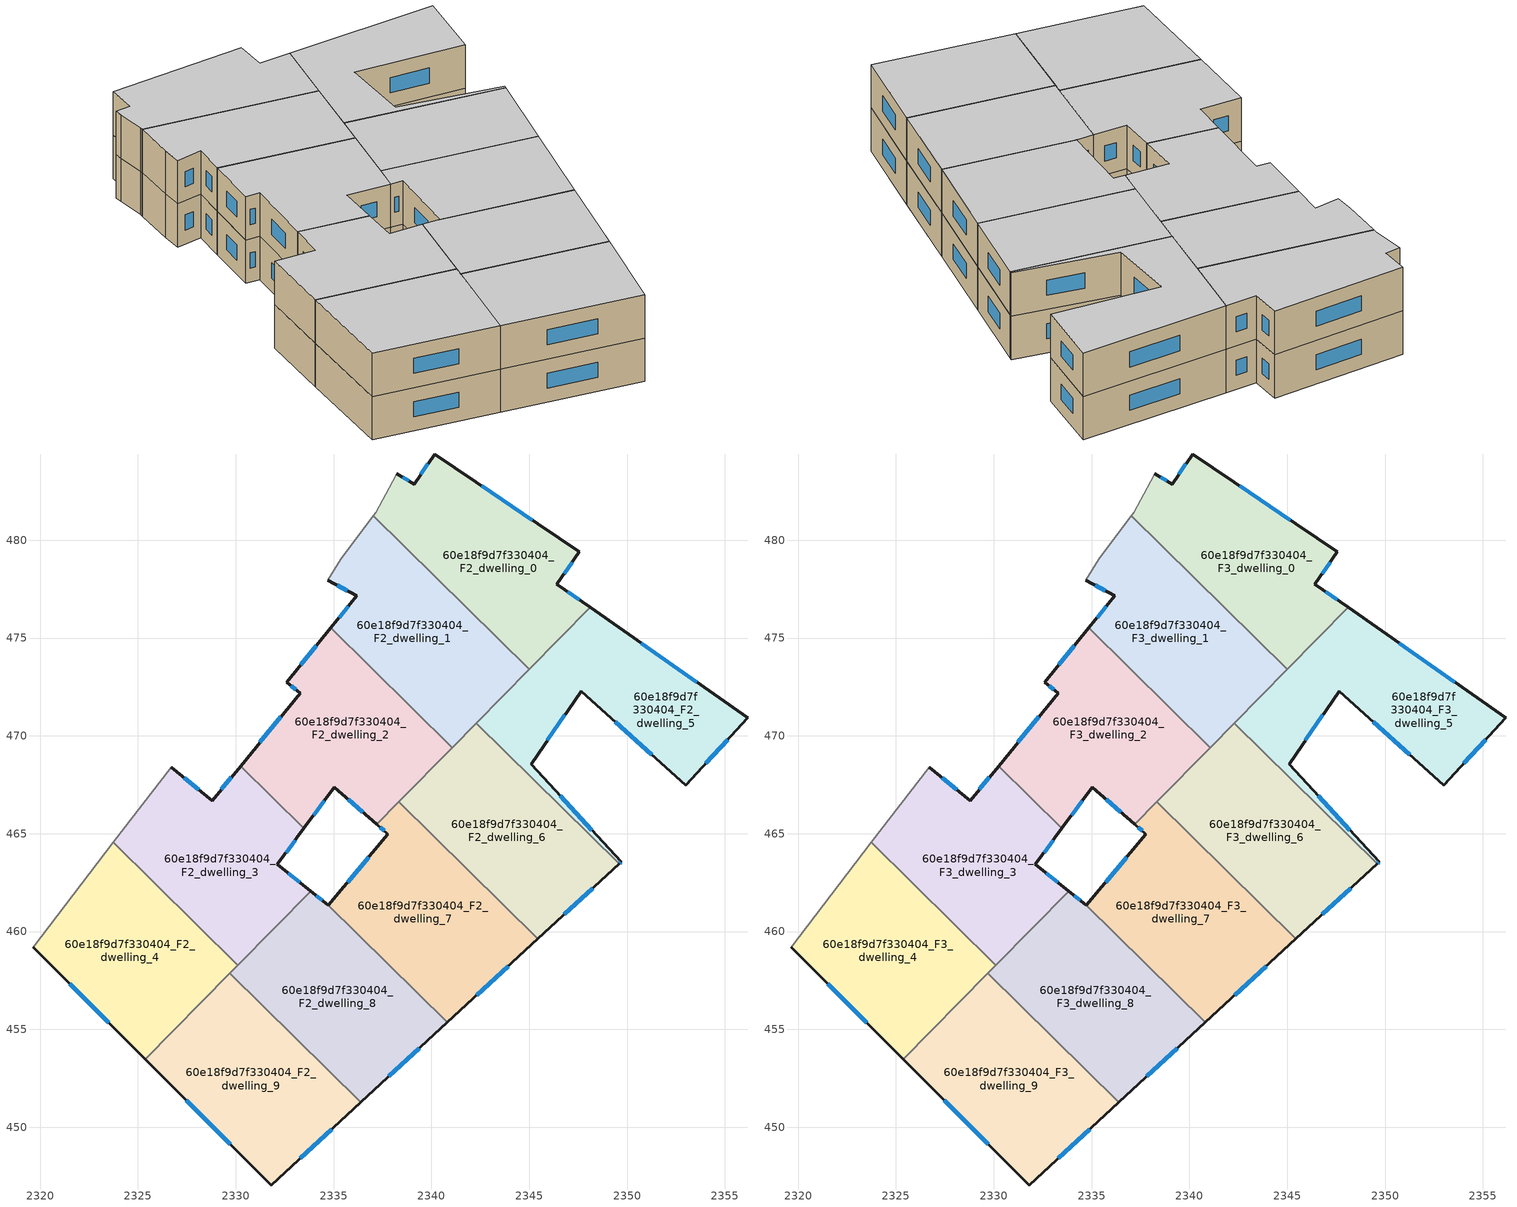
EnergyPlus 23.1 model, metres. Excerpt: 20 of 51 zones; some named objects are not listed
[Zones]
60e18f9d7f330404_F2_dwelling_0
 floor to 60e18f9d7f330404_F1_dwelling_0 (EU_floor_Construction): 2347.56,479.41 2346.41,477.75 2348.11,476.56 2344.99,473.39 2337.03,481.24 2337.16,481.42 2338.03,483.01 2338.24,483.41 2339.12,482.87 2340.16,484.41 z6
 wall outside (EU_wall_Construction): 2348.11,476.56 2346.41,477.75 2347.56,479.41 2340.16,484.41 2339.12,482.87 2338.24,483.41 z6:9
 wall to 60e18f9d7f330404_F2_dwelling_1 (EU_wall_Construction): 2337.03,481.24 2344.99,473.39 z6:9
 wall adiabatic (EU_wall_Construction): 2338.24,483.41 2338.03,483.01 2337.16,481.42 2337.03,481.24 z6:9
 wall to 60e18f9d7f330404_F2_dwelling_5 (EU_wall_Construction): 2344.99,473.39 2348.11,476.56 z6:9
 window (EU_Window_Construction): 2338.83,483.04 2338.52,483.23 / 2339.82,483.9 2339.46,483.37 / 2345.15,481.03 2342.56,482.78 / 2346.78,478.29 2347.18,478.87 / 2347.56,476.95 2346.96,477.37 z6.98:8.02
60e18f9d7f330404_F2_dwelling_1
 floor to 60e18f9d7f330404_F1_dwelling_1 (EU_floor_Construction): 2344.99,473.39 2341.06,469.4 2334.85,475.51 2336.19,477.16 2334.69,477.96 2335.37,479.04 2337.03,481.24 z6
 wall outside (EU_wall_Construction): 2334.69,477.96 2336.19,477.16 2334.85,475.51 z6:9
 wall adiabatic (EU_wall_Construction): 2337.03,481.24 2335.37,479.04 2334.69,477.96 z6:9
 wall to 60e18f9d7f330404_F2_dwelling_2 (EU_wall_Construction): 2334.85,475.51 2341.06,469.4 z6:9
 wall to 60e18f9d7f330404_F2_dwelling_6 (EU_wall_Construction): 2341.06,469.4 2342.29,470.66 z6:9
 wall to 60e18f9d7f330404_F2_dwelling_5 (EU_wall_Construction): 2342.29,470.66 2344.99,473.39 z6:9
 window (EU_Window_Construction): 2335.75,476.62 2335.29,476.05 / 2335.18,477.7 2335.7,477.42 z6.98:8.02
60e18f9d7f330404_F2_dwelling_2
 floor to 60e18f9d7f330404_F1_dwelling_2 (EU_floor_Construction): 2341.06,469.4 2337.2,465.48 2335.04,467.38 2333.48,465.27 2330.24,468.46 2333.3,472.17 2332.6,472.75 2334.85,475.51 z6
 wall outside (EU_wall_Construction): 2333.48,465.27 2335.04,467.38 2337.2,465.48 / 2334.85,475.51 2332.6,472.75 2333.3,472.17 2330.24,468.46 z6:9
 wall to 60e18f9d7f330404_F2_dwelling_3 (EU_wall_Construction): 2330.24,468.46 2333.48,465.27 z6:9
 wall to 60e18f9d7f330404_F2_dwelling_7 (EU_wall_Construction): 2337.2,465.48 2338.32,466.62 z6:9
 wall to 60e18f9d7f330404_F2_dwelling_6 (EU_wall_Construction): 2338.32,466.62 2341.06,469.4 z6:9
 window (EU_Window_Construction): 2335.74,466.76 2336.49,466.1 / 2333.99,465.95 2334.53,466.69 / 2332.31,470.97 2331.24,469.67 / 2332.83,472.56 2333.07,472.36 / 2334.12,474.61 2333.33,473.65 z6.98:8.02
60e18f9d7f330404_F2_dwelling_3
 floor to 60e18f9d7f330404_F1_dwelling_3 (EU_floor_Construction): 2333.48,465.27 2332.13,463.43 2333.83,462.06 2330.11,458.29 2323.74,464.56 2326.7,468.41 2328.79,466.69 2330.24,468.46 z6
 wall outside (EU_wall_Construction): 2330.24,468.46 2328.79,466.69 2326.7,468.41 / 2333.83,462.06 2332.13,463.43 2333.48,465.27 z6:9
 wall to 60e18f9d7f330404_F2_dwelling_4 (EU_wall_Construction): 2323.74,464.56 2330.11,458.29 z6:9
 wall adiabatic (EU_wall_Construction): 2326.7,468.41 2323.74,464.56 z6:9
 wall to 60e18f9d7f330404_F2_dwelling_8 (EU_wall_Construction): 2330.11,458.29 2333.83,462.06 z6:9
 window (EU_Window_Construction): 2328.11,467.25 2327.38,467.85 / 2329.77,467.88 2329.26,467.26 / 2332.57,464.02 2333.04,464.67 / 2333.28,462.51 2332.68,462.98 z6.98:8.02
60e18f9d7f330404_F2_dwelling_4
 floor to 60e18f9d7f330404_F1_dwelling_4 (EU_floor_Construction): 2330.11,458.29 2325.37,453.48 2319.64,459.21 2323.74,464.56 z6
 wall outside (EU_wall_Construction): 2319.64,459.21 2325.37,453.48 z6:9
 wall adiabatic (EU_wall_Construction): 2323.74,464.56 2319.64,459.21 z6:9
 wall to 60e18f9d7f330404_F2_dwelling_9 (EU_wall_Construction): 2325.37,453.48 2329.69,457.87 z6:9
 wall to 60e18f9d7f330404_F2_dwelling_8 (EU_wall_Construction): 2329.69,457.87 2330.11,458.29 z6:9
 window (EU_Window_Construction): 2321.5,457.34 2323.51,455.34 z6.98:8.02
60e18f9d7f330404_F2_dwelling_5
 floor to 60e18f9d7f330404_F1_dwelling_5 (EU_floor_Construction): 2356.18,470.92 2353,467.47 2347.66,472.29 2345.09,468.55 2349.7,463.57 2349.59,463.47 2342.29,470.66 2348.11,476.56 z6
 wall outside (EU_wall_Construction): 2349.59,463.47 2349.7,463.57 2345.09,468.55 2347.66,472.29 2353,467.47 2356.18,470.92 2348.11,476.56 z6:9
 wall to 60e18f9d7f330404_F2_dwelling_6 (EU_wall_Construction): 2342.29,470.66 2349.59,463.47 z6:9
 window (EU_Window_Construction): 2348.2,465.19 2346.59,466.93 / 2349.63,463.5 2349.66,463.53 / 2353.55,472.75 2350.73,474.73 / 2354.03,468.59 2355.14,469.8 / 2349.39,470.72 2351.26,469.04 / 2345.92,469.77 2346.82,471.07 z6.98:8.02
60e18f9d7f330404_F2_dwelling_6
 floor to 60e18f9d7f330404_F1_dwelling_6 (EU_floor_Construction): 2349.59,463.47 2345.43,459.62 2338.32,466.62 2342.29,470.66 z6
 wall outside (EU_wall_Construction): 2345.43,459.62 2349.59,463.47 z6:9
 wall to 60e18f9d7f330404_F2_dwelling_7 (EU_wall_Construction): 2338.32,466.62 2345.43,459.62 z6:9
 window (EU_Window_Construction): 2346.78,460.87 2348.24,462.22 z6.98:8.02
60e18f9d7f330404_F2_dwelling_7
 floor to 60e18f9d7f330404_F1_dwelling_7 (EU_floor_Construction): 2345.43,459.62 2340.81,455.35 2334.7,461.37 2334.74,461.34 2337.78,464.97 2337.2,465.48 2338.32,466.62 z6
 wall outside (EU_wall_Construction): 2337.2,465.48 2337.78,464.97 2334.74,461.34 2334.7,461.37 / 2340.81,455.35 2345.43,459.62 z6:9
 wall to 60e18f9d7f330404_F2_dwelling_8 (EU_wall_Construction): 2334.7,461.37 2340.81,455.35 z6:9
 window (EU_Window_Construction): 2336.79,463.79 2335.73,462.52 / 2337.39,465.32 2337.59,465.14 / 2342.31,456.74 2343.93,458.23 z6.98:8.02
60e18f9d7f330404_F2_dwelling_8
 floor to 60e18f9d7f330404_F1_dwelling_8 (EU_floor_Construction): 2334.7,461.37 2340.81,455.35 2336.39,451.27 2329.69,457.87 2333.83,462.06 z6
 wall outside (EU_wall_Construction): 2334.7,461.37 2333.83,462.06 / 2336.39,451.27 2340.81,455.35 z6:9
 wall to 60e18f9d7f330404_F2_dwelling_9 (EU_wall_Construction): 2329.69,457.87 2336.39,451.27 z6:9
 window (EU_Window_Construction): 2334.42,461.59 2334.11,461.84 / 2337.83,452.6 2339.37,454.02 z6.98:8.02
60e18f9d7f330404_F2_dwelling_9
 floor to 60e18f9d7f330404_F1_dwelling_9 (EU_floor_Construction): 2336.39,451.27 2331.82,447.05 2325.37,453.48 2329.69,457.87 z6
 wall outside (EU_wall_Construction): 2325.37,453.48 2331.82,447.05 2336.39,451.27 z6:9
 window (EU_Window_Construction): 2333.3,448.42 2334.9,449.9 / 2327.47,451.39 2329.72,449.14 z6.98:8.02
60e18f9d7f330404_F3_dwelling_0
 floor to 60e18f9d7f330404_F2_dwelling_0 (EU_floor_Construction): 2347.56,479.41 2346.41,477.75 2348.11,476.56 2344.99,473.39 2337.03,481.24 2337.16,481.42 2338.03,483.01 2338.24,483.41 2339.12,482.87 2340.16,484.41 z9
 wall outside (EU_wall_Construction): 2348.11,476.56 2346.41,477.75 2347.56,479.41 2340.16,484.41 2339.12,482.87 2338.24,483.41 z9:12
 wall to 60e18f9d7f330404_F3_dwelling_1 (EU_wall_Construction): 2337.03,481.24 2344.99,473.39 z9:12
 wall adiabatic (EU_wall_Construction): 2338.24,483.41 2338.03,483.01 2337.16,481.42 2337.03,481.24 z9:12
 wall to 60e18f9d7f330404_F3_dwelling_5 (EU_wall_Construction): 2344.99,473.39 2348.11,476.56 z9:12
 window (EU_Window_Construction): 2338.83,483.04 2338.52,483.23 / 2339.82,483.9 2339.46,483.37 / 2345.15,481.03 2342.56,482.78 / 2346.78,478.29 2347.18,478.87 / 2347.56,476.95 2346.96,477.37 z9.98:11.02
 ceiling to 60e18f9d7f330404_F4_dwelling_0 (EU_floor_Construction): 2344.99,473.39 2348.11,476.56 2346.41,477.75 2347.56,479.41 2340.16,484.41 2339.12,482.87 2338.24,483.41 2338.03,483.01 2337.16,481.42 2337.03,481.24 z12
60e18f9d7f330404_F3_dwelling_1
 floor to 60e18f9d7f330404_F2_dwelling_1 (EU_floor_Construction): 2344.99,473.39 2341.06,469.4 2334.85,475.51 2336.19,477.16 2334.69,477.96 2335.37,479.04 2337.03,481.24 z9
 wall outside (EU_wall_Construction): 2334.69,477.96 2336.19,477.16 2334.85,475.51 z9:12
 wall adiabatic (EU_wall_Construction): 2337.03,481.24 2335.37,479.04 2334.69,477.96 z9:12
 wall to 60e18f9d7f330404_F3_dwelling_2 (EU_wall_Construction): 2334.85,475.51 2341.06,469.4 z9:12
 wall to 60e18f9d7f330404_F3_dwelling_6 (EU_wall_Construction): 2341.06,469.4 2342.29,470.66 z9:12
 wall to 60e18f9d7f330404_F3_dwelling_5 (EU_wall_Construction): 2342.29,470.66 2344.99,473.39 z9:12
 window (EU_Window_Construction): 2335.75,476.62 2335.29,476.05 / 2335.18,477.7 2335.7,477.42 z9.98:11.02
 ceiling to 60e18f9d7f330404_F4_dwelling_1 (EU_floor_Construction): 2341.06,469.4 2344.99,473.39 2337.03,481.24 2335.37,479.04 2334.69,477.96 2336.19,477.16 2334.85,475.51 z12
60e18f9d7f330404_F3_dwelling_2
 floor to 60e18f9d7f330404_F2_dwelling_2 (EU_floor_Construction): 2341.06,469.4 2337.2,465.48 2335.04,467.38 2333.48,465.27 2330.24,468.46 2333.3,472.17 2332.6,472.75 2334.85,475.51 z9
 wall outside (EU_wall_Construction): 2333.48,465.27 2335.04,467.38 2337.2,465.48 / 2334.85,475.51 2332.6,472.75 2333.3,472.17 2330.24,468.46 z9:12
 wall to 60e18f9d7f330404_F3_dwelling_3 (EU_wall_Construction): 2330.24,468.46 2333.48,465.27 z9:12
 wall to 60e18f9d7f330404_F3_dwelling_7 (EU_wall_Construction): 2337.2,465.48 2338.32,466.62 z9:12
 wall to 60e18f9d7f330404_F3_dwelling_6 (EU_wall_Construction): 2338.32,466.62 2341.06,469.4 z9:12
 window (EU_Window_Construction): 2335.74,466.76 2336.49,466.1 / 2333.99,465.95 2334.53,466.69 / 2332.31,470.97 2331.24,469.67 / 2332.83,472.56 2333.07,472.36 / 2334.12,474.61 2333.33,473.65 z9.98:11.02
 ceiling to 60e18f9d7f330404_F4_dwelling_2 (EU_floor_Construction): 2337.2,465.48 2341.06,469.4 2334.85,475.51 2332.6,472.75 2333.3,472.17 2330.24,468.46 2333.48,465.27 2335.04,467.38 z12
60e18f9d7f330404_F3_dwelling_3
 floor to 60e18f9d7f330404_F2_dwelling_3 (EU_floor_Construction): 2333.48,465.27 2332.13,463.43 2333.83,462.06 2330.11,458.29 2323.74,464.56 2326.7,468.41 2328.79,466.69 2330.24,468.46 z9
 wall outside (EU_wall_Construction): 2330.24,468.46 2328.79,466.69 2326.7,468.41 / 2333.83,462.06 2332.13,463.43 2333.48,465.27 z9:12
 wall to 60e18f9d7f330404_F3_dwelling_4 (EU_wall_Construction): 2323.74,464.56 2330.11,458.29 z9:12
 wall adiabatic (EU_wall_Construction): 2326.7,468.41 2323.74,464.56 z9:12
 wall to 60e18f9d7f330404_F3_dwelling_8 (EU_wall_Construction): 2330.11,458.29 2333.83,462.06 z9:12
 window (EU_Window_Construction): 2328.11,467.25 2327.38,467.85 / 2329.77,467.88 2329.26,467.26 / 2332.57,464.02 2333.04,464.67 / 2333.28,462.51 2332.68,462.98 z9.98:11.02
 ceiling to 60e18f9d7f330404_F4_dwelling_3 (EU_floor_Construction): 2330.11,458.29 2333.83,462.06 2332.13,463.43 2333.48,465.27 2330.24,468.46 2328.79,466.69 2326.7,468.41 2323.74,464.56 z12
60e18f9d7f330404_F3_dwelling_4
 floor to 60e18f9d7f330404_F2_dwelling_4 (EU_floor_Construction): 2330.11,458.29 2325.37,453.48 2319.64,459.21 2323.74,464.56 z9
 wall outside (EU_wall_Construction): 2319.64,459.21 2325.37,453.48 z9:12
 wall adiabatic (EU_wall_Construction): 2323.74,464.56 2319.64,459.21 z9:12
 wall to 60e18f9d7f330404_F3_dwelling_9 (EU_wall_Construction): 2325.37,453.48 2329.69,457.87 z9:12
 wall to 60e18f9d7f330404_F3_dwelling_8 (EU_wall_Construction): 2329.69,457.87 2330.11,458.29 z9:12
 window (EU_Window_Construction): 2321.5,457.34 2323.51,455.34 z9.98:11.02
 ceiling to 60e18f9d7f330404_F4_dwelling_4 (EU_floor_Construction): 2325.37,453.48 2330.11,458.29 2323.74,464.56 2319.64,459.21 z12
60e18f9d7f330404_F3_dwelling_5
 floor to 60e18f9d7f330404_F2_dwelling_5 (EU_floor_Construction): 2356.18,470.92 2353,467.47 2347.66,472.29 2345.09,468.55 2349.7,463.57 2349.59,463.47 2342.29,470.66 2348.11,476.56 z9
 wall outside (EU_wall_Construction): 2349.59,463.47 2349.7,463.57 2345.09,468.55 2347.66,472.29 2353,467.47 2356.18,470.92 2348.11,476.56 z9:12
 wall to 60e18f9d7f330404_F3_dwelling_6 (EU_wall_Construction): 2342.29,470.66 2349.59,463.47 z9:12
 window (EU_Window_Construction): 2348.2,465.19 2346.59,466.93 / 2349.63,463.5 2349.66,463.53 / 2353.55,472.75 2350.73,474.73 / 2354.03,468.59 2355.14,469.8 / 2349.39,470.72 2351.26,469.04 / 2345.92,469.77 2346.82,471.07 z9.98:11.02
 ceiling to 60e18f9d7f330404_F4_dwelling_5 (EU_floor_Construction): 2353,467.47 2356.18,470.92 2348.11,476.56 2342.29,470.66 2349.59,463.47 2349.7,463.57 2345.09,468.55 2347.66,472.29 z12
60e18f9d7f330404_F3_dwelling_6
 floor to 60e18f9d7f330404_F2_dwelling_6 (EU_floor_Construction): 2349.59,463.47 2345.43,459.62 2338.32,466.62 2342.29,470.66 z9
 wall outside (EU_wall_Construction): 2345.43,459.62 2349.59,463.47 z9:12
 wall to 60e18f9d7f330404_F3_dwelling_7 (EU_wall_Construction): 2338.32,466.62 2345.43,459.62 z9:12
 window (EU_Window_Construction): 2346.78,460.87 2348.24,462.22 z9.98:11.02
 ceiling to 60e18f9d7f330404_F4_dwelling_6 (EU_floor_Construction): 2349.59,463.47 2342.29,470.66 2338.32,466.62 2345.43,459.62 z12
60e18f9d7f330404_F3_dwelling_7
 floor to 60e18f9d7f330404_F2_dwelling_7 (EU_floor_Construction): 2345.43,459.62 2340.81,455.35 2334.7,461.37 2334.74,461.34 2337.78,464.97 2337.2,465.48 2338.32,466.62 z9
 wall outside (EU_wall_Construction): 2337.2,465.48 2337.78,464.97 2334.74,461.34 2334.7,461.37 / 2340.81,455.35 2345.43,459.62 z9:12
 wall to 60e18f9d7f330404_F3_dwelling_8 (EU_wall_Construction): 2334.7,461.37 2340.81,455.35 z9:12
 window (EU_Window_Construction): 2336.79,463.79 2335.73,462.52 / 2337.39,465.32 2337.59,465.14 / 2342.31,456.74 2343.93,458.23 z9.98:11.02
 ceiling to 60e18f9d7f330404_F4_dwelling_7 (EU_floor_Construction): 2345.43,459.62 2338.32,466.62 2337.2,465.48 2337.78,464.97 2334.74,461.34 2334.7,461.37 2340.81,455.35 z12
60e18f9d7f330404_F3_dwelling_8
 floor to 60e18f9d7f330404_F2_dwelling_8 (EU_floor_Construction): 2334.7,461.37 2340.81,455.35 2336.39,451.27 2329.69,457.87 2333.83,462.06 z9
 wall outside (EU_wall_Construction): 2334.7,461.37 2333.83,462.06 / 2336.39,451.27 2340.81,455.35 z9:12
 wall to 60e18f9d7f330404_F3_dwelling_9 (EU_wall_Construction): 2329.69,457.87 2336.39,451.27 z9:12
 window (EU_Window_Construction): 2334.42,461.59 2334.11,461.84 / 2337.83,452.6 2339.37,454.02 z9.98:11.02
 ceiling to 60e18f9d7f330404_F4_dwelling_8 (EU_floor_Construction): 2340.81,455.35 2334.7,461.37 2333.83,462.06 2329.69,457.87 2336.39,451.27 z12
60e18f9d7f330404_F3_dwelling_9
 floor to 60e18f9d7f330404_F2_dwelling_9 (EU_floor_Construction): 2336.39,451.27 2331.82,447.05 2325.37,453.48 2329.69,457.87 z9
 wall outside (EU_wall_Construction): 2325.37,453.48 2331.82,447.05 2336.39,451.27 z9:12
 window (EU_Window_Construction): 2333.3,448.42 2334.9,449.9 / 2327.47,451.39 2329.72,449.14 z9.98:11.02
 ceiling to 60e18f9d7f330404_F4_dwelling_9 (EU_floor_Construction): 2336.39,451.27 2329.69,457.87 2325.37,453.48 2331.82,447.05 z12
[Building]
EU S2 Campaign: North Axis=0; Terrain=City; Solar Distribution=FullExterior
[Site:Location]
Bologna: Latitude=44.5; Longitude=11.25; Time Zone=1; Elevation=37
[SizingPeriod:WeatherFileDays]
AnnualSizingPeriod: Begin Month=1; Begin Day of Month=1; End Month=12; End Day of Month=31; Day of Week for Start Day=Monday; Use Weather File Daylight Saving Period=No; Use Weather File Rain and Snow Indicators=No
[MATERIAL]
EU_InternalMass_Material: Roughness=MediumRough; Thickness=0.1; Conductivity=1; Density=1800; Specific Heat=900; Thermal Absorptance=0.9; Solar Absorptance=0.7; Visible Absorptance=0.7
[MATERIAL:NOMASS] Roughness=MediumRough; Thermal Absorptance=0.9; Solar Absorptance=0.7; Visible Absorptance=0.7
Name | Thermal Resistance
EU_wall_NoMass | 0.905828
EU_floor_NoMass | 0.67114
[WINDOWMATERIAL:SIMPLEGLAZINGSYSTEM]
EU_Window_SimpleGlazing: UFactor=4.52486; Solar Heat Gain Coefficient=0.85; Visible Transmittance=0.85
[CONSTRUCTION]
EU_wall_Construction: EU_wall_NoMass
EU_floor_Construction: EU_floor_NoMass
EU_Window_Construction: EU_Window_SimpleGlazing
EU_InternalMass_Construction: EU_InternalMass_Material
[ZONE] Type=1; Multiplier=1; Ceiling Height=autocalculate; Floor Area=autocalculate; Part of Total Floor Area=Yes
Name | Volume
60e18f9d7f330404_F2_dwelling_0; 60e18f9d7f330404_F3_dwelling_0 | 171.753
60e18f9d7f330404_F2_dwelling_1; 60e18f9d7f330404_F3_dwelling_1 | 171.738
60e18f9d7f330404_F2_dwelling_2; 60e18f9d7f330404_F3_dwelling_2; 60e18f9d7f330404_F2_dwelling_5; 60e18f9d7f330404_F3_dwelling_5 | 171.755
60e18f9d7f330404_F2_dwelling_3; 60e18f9d7f330404_F3_dwelling_3 | 171.746
60e18f9d7f330404_F2_dwelling_4; 60e18f9d7f330404_F3_dwelling_4 | 171.736
60e18f9d7f330404_F2_dwelling_6; 60e18f9d7f330404_F3_dwelling_6 | 171.75
60e18f9d7f330404_F2_dwelling_7; 60e18f9d7f330404_F3_dwelling_7 | 171.728
60e18f9d7f330404_F2_dwelling_8; 60e18f9d7f330404_F3_dwelling_8 | 171.735
60e18f9d7f330404_F2_dwelling_9; 60e18f9d7f330404_F3_dwelling_9 | 171.749
[INTERNALMASS] Construction=EU_InternalMass_Construction
Name | Zone or ZoneList | Surface Area
60e18f9d7f330404_F2_dwelling_0_EU_InternalMass | 60e18f9d7f330404_F2_dwelling_0 | 57.2508
60e18f9d7f330404_F2_dwelling_1_EU_InternalMass | 60e18f9d7f330404_F2_dwelling_1 | 57.2459
60e18f9d7f330404_F2_dwelling_2_EU_InternalMass | 60e18f9d7f330404_F2_dwelling_2 | 57.2514
60e18f9d7f330404_F2_dwelling_3_EU_InternalMass | 60e18f9d7f330404_F2_dwelling_3 | 57.2489
60e18f9d7f330404_F2_dwelling_4_EU_InternalMass | 60e18f9d7f330404_F2_dwelling_4 | 57.2455
60e18f9d7f330404_F2_dwelling_5_EU_InternalMass | 60e18f9d7f330404_F2_dwelling_5 | 57.2513
60e18f9d7f330404_F2_dwelling_6_EU_InternalMass | 60e18f9d7f330404_F2_dwelling_6 | 57.2503
60e18f9d7f330404_F2_dwelling_7_EU_InternalMass | 60e18f9d7f330404_F2_dwelling_7 | 57.2421
60e18f9d7f330404_F2_dwelling_8_EU_InternalMass | 60e18f9d7f330404_F2_dwelling_8 | 57.2449
60e18f9d7f330404_F2_dwelling_9_EU_InternalMass | 60e18f9d7f330404_F2_dwelling_9 | 57.2495
60e18f9d7f330404_F3_dwelling_0_EU_InternalMass | 60e18f9d7f330404_F3_dwelling_0 | 57.2508
60e18f9d7f330404_F3_dwelling_1_EU_InternalMass | 60e18f9d7f330404_F3_dwelling_1 | 57.2459
60e18f9d7f330404_F3_dwelling_2_EU_InternalMass | 60e18f9d7f330404_F3_dwelling_2 | 57.2514
60e18f9d7f330404_F3_dwelling_3_EU_InternalMass | 60e18f9d7f330404_F3_dwelling_3 | 57.2489
60e18f9d7f330404_F3_dwelling_4_EU_InternalMass | 60e18f9d7f330404_F3_dwelling_4 | 57.2455
60e18f9d7f330404_F3_dwelling_5_EU_InternalMass | 60e18f9d7f330404_F3_dwelling_5 | 57.2513
60e18f9d7f330404_F3_dwelling_6_EU_InternalMass | 60e18f9d7f330404_F3_dwelling_6 | 57.2503
60e18f9d7f330404_F3_dwelling_7_EU_InternalMass | 60e18f9d7f330404_F3_dwelling_7 | 57.2421
60e18f9d7f330404_F3_dwelling_8_EU_InternalMass | 60e18f9d7f330404_F3_dwelling_8 | 57.2449
60e18f9d7f330404_F3_dwelling_9_EU_InternalMass | 60e18f9d7f330404_F3_dwelling_9 | 57.2495
[OTHEREQUIPMENT] Fuel Type=Electricity; Design Level Calculation Method=Watts/Area; Power per Zone Floor Area=1; Fraction Latent=0; Fraction Radiant=0; Fraction Lost=0; Carbon Dioxide Generation Rate=0; EndUse Subcategory=EU_Step8_InternalGains
Name | Zone or ZoneList or Space or SpaceList | Schedule
EU_Step8_InternalGain_60e18f9d7f330404_F2_dwelling_0_f000 | 60e18f9d7f330404_F2_dwelling_0 | EU_Step8_GainSchedule_60e18f9d7f330404_F2_dwelling_0_f000
EU_Step8_InternalGain_60e18f9d7f330404_F2_dwelling_1_f000 | 60e18f9d7f330404_F2_dwelling_1 | EU_Step8_GainSchedule_60e18f9d7f330404_F2_dwelling_1_f000
EU_Step8_InternalGain_60e18f9d7f330404_F2_dwelling_2_f000 | 60e18f9d7f330404_F2_dwelling_2 | EU_Step8_GainSchedule_60e18f9d7f330404_F2_dwelling_2_f000
EU_Step8_InternalGain_60e18f9d7f330404_F2_dwelling_3_f000 | 60e18f9d7f330404_F2_dwelling_3 | EU_Step8_GainSchedule_60e18f9d7f330404_F2_dwelling_3_f000
EU_Step8_InternalGain_60e18f9d7f330404_F2_dwelling_4_f000 | 60e18f9d7f330404_F2_dwelling_4 | EU_Step8_GainSchedule_60e18f9d7f330404_F2_dwelling_4_f000
EU_Step8_InternalGain_60e18f9d7f330404_F2_dwelling_5_f000 | 60e18f9d7f330404_F2_dwelling_5 | EU_Step8_GainSchedule_60e18f9d7f330404_F2_dwelling_5_f000
EU_Step8_InternalGain_60e18f9d7f330404_F2_dwelling_6_f000 | 60e18f9d7f330404_F2_dwelling_6 | EU_Step8_GainSchedule_60e18f9d7f330404_F2_dwelling_6_f000
EU_Step8_InternalGain_60e18f9d7f330404_F2_dwelling_7_f000 | 60e18f9d7f330404_F2_dwelling_7 | EU_Step8_GainSchedule_60e18f9d7f330404_F2_dwelling_7_f000
EU_Step8_InternalGain_60e18f9d7f330404_F2_dwelling_8_f000 | 60e18f9d7f330404_F2_dwelling_8 | EU_Step8_GainSchedule_60e18f9d7f330404_F2_dwelling_8_f000
EU_Step8_InternalGain_60e18f9d7f330404_F2_dwelling_9_f000 | 60e18f9d7f330404_F2_dwelling_9 | EU_Step8_GainSchedule_60e18f9d7f330404_F2_dwelling_9_f000
EU_Step8_InternalGain_60e18f9d7f330404_F3_dwelling_0_f000 | 60e18f9d7f330404_F3_dwelling_0 | EU_Step8_GainSchedule_60e18f9d7f330404_F3_dwelling_0_f000
EU_Step8_InternalGain_60e18f9d7f330404_F3_dwelling_1_f000 | 60e18f9d7f330404_F3_dwelling_1 | EU_Step8_GainSchedule_60e18f9d7f330404_F3_dwelling_1_f000
EU_Step8_InternalGain_60e18f9d7f330404_F3_dwelling_2_f000 | 60e18f9d7f330404_F3_dwelling_2 | EU_Step8_GainSchedule_60e18f9d7f330404_F3_dwelling_2_f000
EU_Step8_InternalGain_60e18f9d7f330404_F3_dwelling_3_f000 | 60e18f9d7f330404_F3_dwelling_3 | EU_Step8_GainSchedule_60e18f9d7f330404_F3_dwelling_3_f000
EU_Step8_InternalGain_60e18f9d7f330404_F3_dwelling_4_f000 | 60e18f9d7f330404_F3_dwelling_4 | EU_Step8_GainSchedule_60e18f9d7f330404_F3_dwelling_4_f000
EU_Step8_InternalGain_60e18f9d7f330404_F3_dwelling_5_f000 | 60e18f9d7f330404_F3_dwelling_5 | EU_Step8_GainSchedule_60e18f9d7f330404_F3_dwelling_5_f000
EU_Step8_InternalGain_60e18f9d7f330404_F3_dwelling_6_f000 | 60e18f9d7f330404_F3_dwelling_6 | EU_Step8_GainSchedule_60e18f9d7f330404_F3_dwelling_6_f000
EU_Step8_InternalGain_60e18f9d7f330404_F3_dwelling_7_f000 | 60e18f9d7f330404_F3_dwelling_7 | EU_Step8_GainSchedule_60e18f9d7f330404_F3_dwelling_7_f000
EU_Step8_InternalGain_60e18f9d7f330404_F3_dwelling_8_f000 | 60e18f9d7f330404_F3_dwelling_8 | EU_Step8_GainSchedule_60e18f9d7f330404_F3_dwelling_8_f000
EU_Step8_InternalGain_60e18f9d7f330404_F3_dwelling_9_f000 | 60e18f9d7f330404_F3_dwelling_9 | EU_Step8_GainSchedule_60e18f9d7f330404_F3_dwelling_9_f000
[ZONEVENTILATION:DESIGNFLOWRATE] Schedule=EU_AlwaysOn; Design Flow Rate Calculation Method=AirChanges/Hour; Air Changes per Hour=0.73129; Ventilation Type=Natural; Fan Pressure Rise=0; Fan Total Efficiency=1; Constant Term Coefficient=1; Temperature Term Coefficient=0; Velocity Term Coefficient=0; Velocity Squared Term Coefficient=0; Minimum Indoor Temperature=-100; Maximum Indoor Temperature=100; Delta Temperature=-100; Minimum Outdoor Temperature=-100; Maximum Outdoor Temperature=100; Maximum Wind Speed=40
Name | Zone or ZoneList or Space or SpaceList
EU_ConstantAir_60e18f9d7f330404_F2_dwelling_0 | 60e18f9d7f330404_F2_dwelling_0
EU_ConstantAir_60e18f9d7f330404_F2_dwelling_1 | 60e18f9d7f330404_F2_dwelling_1
EU_ConstantAir_60e18f9d7f330404_F2_dwelling_2 | 60e18f9d7f330404_F2_dwelling_2
EU_ConstantAir_60e18f9d7f330404_F2_dwelling_3 | 60e18f9d7f330404_F2_dwelling_3
EU_ConstantAir_60e18f9d7f330404_F2_dwelling_4 | 60e18f9d7f330404_F2_dwelling_4
EU_ConstantAir_60e18f9d7f330404_F2_dwelling_5 | 60e18f9d7f330404_F2_dwelling_5
EU_ConstantAir_60e18f9d7f330404_F2_dwelling_6 | 60e18f9d7f330404_F2_dwelling_6
EU_ConstantAir_60e18f9d7f330404_F2_dwelling_7 | 60e18f9d7f330404_F2_dwelling_7
EU_ConstantAir_60e18f9d7f330404_F2_dwelling_8 | 60e18f9d7f330404_F2_dwelling_8
EU_ConstantAir_60e18f9d7f330404_F2_dwelling_9 | 60e18f9d7f330404_F2_dwelling_9
EU_ConstantAir_60e18f9d7f330404_F3_dwelling_0 | 60e18f9d7f330404_F3_dwelling_0
EU_ConstantAir_60e18f9d7f330404_F3_dwelling_1 | 60e18f9d7f330404_F3_dwelling_1
EU_ConstantAir_60e18f9d7f330404_F3_dwelling_2 | 60e18f9d7f330404_F3_dwelling_2
EU_ConstantAir_60e18f9d7f330404_F3_dwelling_3 | 60e18f9d7f330404_F3_dwelling_3
EU_ConstantAir_60e18f9d7f330404_F3_dwelling_4 | 60e18f9d7f330404_F3_dwelling_4
EU_ConstantAir_60e18f9d7f330404_F3_dwelling_5 | 60e18f9d7f330404_F3_dwelling_5
EU_ConstantAir_60e18f9d7f330404_F3_dwelling_6 | 60e18f9d7f330404_F3_dwelling_6
EU_ConstantAir_60e18f9d7f330404_F3_dwelling_7 | 60e18f9d7f330404_F3_dwelling_7
EU_ConstantAir_60e18f9d7f330404_F3_dwelling_8 | 60e18f9d7f330404_F3_dwelling_8
EU_ConstantAir_60e18f9d7f330404_F3_dwelling_9 | 60e18f9d7f330404_F3_dwelling_9
[HVACTEMPLATE:ZONE:IDEALLOADSAIRSYSTEM] System Availability Schedule=EU_AlwaysOn; Maximum Heating Supply Air Temperature=50; Minimum Cooling Supply Air Temperature=13; Maximum Heating Supply Air Humidity Ratio=0.0156; Minimum Cooling Supply Air Humidity Ratio=0.0077; Heating Limit=NoLimit; Cooling Limit=NoLimit; Heating Availability Schedule=EU_AlwaysOn; Cooling Availability Schedule=EU_CoolingOff; Dehumidification Control Type=ConstantSensibleHeatRatio; Cooling Sensible Heat Ratio=0.7; Dehumidification Setpoint=60; Humidification Control Type=None; Humidification Setpoint=30; Outdoor Air Method=None; Outdoor Air Flow Rate per Person=0.00944; Outdoor Air Flow Rate per Zone Floor Area=0; Outdoor Air Flow Rate per Zone=0; Demand Controlled Ventilation Type=None; Outdoor Air Economizer Type=NoEconomizer; Heat Recovery Type=None; Sensible Heat Recovery Effectiveness=0.7; Latent Heat Recovery Effectiveness=0.65
Name | Template Thermostat
60e18f9d7f330404_F2_dwelling_0 | EU_HeatOnly_60e18f9d7f330404_F2_dwelling_0
60e18f9d7f330404_F2_dwelling_1 | EU_HeatOnly_60e18f9d7f330404_F2_dwelling_1
60e18f9d7f330404_F2_dwelling_2 | EU_HeatOnly_60e18f9d7f330404_F2_dwelling_2
60e18f9d7f330404_F2_dwelling_3 | EU_HeatOnly_60e18f9d7f330404_F2_dwelling_3
60e18f9d7f330404_F2_dwelling_4 | EU_HeatOnly_60e18f9d7f330404_F2_dwelling_4
60e18f9d7f330404_F2_dwelling_5 | EU_HeatOnly_60e18f9d7f330404_F2_dwelling_5
60e18f9d7f330404_F2_dwelling_6 | EU_HeatOnly_60e18f9d7f330404_F2_dwelling_6
60e18f9d7f330404_F2_dwelling_7 | EU_HeatOnly_60e18f9d7f330404_F2_dwelling_7
60e18f9d7f330404_F2_dwelling_8 | EU_HeatOnly_60e18f9d7f330404_F2_dwelling_8
60e18f9d7f330404_F2_dwelling_9 | EU_HeatOnly_60e18f9d7f330404_F2_dwelling_9
60e18f9d7f330404_F3_dwelling_0 | EU_HeatOnly_60e18f9d7f330404_F3_dwelling_0
60e18f9d7f330404_F3_dwelling_1 | EU_HeatOnly_60e18f9d7f330404_F3_dwelling_1
60e18f9d7f330404_F3_dwelling_2 | EU_HeatOnly_60e18f9d7f330404_F3_dwelling_2
60e18f9d7f330404_F3_dwelling_3 | EU_HeatOnly_60e18f9d7f330404_F3_dwelling_3
60e18f9d7f330404_F3_dwelling_4 | EU_HeatOnly_60e18f9d7f330404_F3_dwelling_4
60e18f9d7f330404_F3_dwelling_5 | EU_HeatOnly_60e18f9d7f330404_F3_dwelling_5
60e18f9d7f330404_F3_dwelling_6 | EU_HeatOnly_60e18f9d7f330404_F3_dwelling_6
60e18f9d7f330404_F3_dwelling_7 | EU_HeatOnly_60e18f9d7f330404_F3_dwelling_7
60e18f9d7f330404_F3_dwelling_8 | EU_HeatOnly_60e18f9d7f330404_F3_dwelling_8
60e18f9d7f330404_F3_dwelling_9 | EU_HeatOnly_60e18f9d7f330404_F3_dwelling_9
[SIZING:ZONE] Zone Cooling Design Supply Air Temperature Input Method=SupplyAirTemperature; Zone Cooling Design Supply Air Temperature=13; Zone Heating Design Supply Air Temperature Input Method=SupplyAirTemperature; Zone Heating Design Supply Air Temperature=50; Zone Cooling Design Supply Air Humidity Ratio=0.008; Zone Heating Design Supply Air Humidity Ratio=0.008; Cooling Design Air Flow Method=DesignDay; Cooling Design Air Flow Rate=0; Cooling Minimum Air Flow per Zone Floor Area=0.000762; Cooling Minimum Air Flow=0; Cooling Minimum Air Flow Fraction=0.2; Heating Design Air Flow Method=DesignDay; Heating Design Air Flow Rate=0; Heating Maximum Air Flow per Zone Floor Area=0.002032; Heating Maximum Air Flow=0.141576; Heating Maximum Air Flow Fraction=0.3; Account for Dedicated Outdoor Air System=No; Dedicated Outdoor Air System Control Strategy=NeutralSupplyAir; Dedicated Outdoor Air Low Setpoint Temperature for Design=autosize; Dedicated Outdoor Air High Setpoint Temperature for Design=autosize; Zone Load Sizing Method=Sensible Load Only No Latent Load; Zone Latent Cooling Design Supply Air Humidity Ratio Input Method=HumidityRatioDifference; Zone Cooling Design Supply Air Humidity Ratio Difference=0.005; Zone Latent Heating Design Supply Air Humidity Ratio Input Method=HumidityRatioDifference; Zone Humidification Design Supply Air Humidity Ratio Difference=0.005
60e18f9d7f330404_F2_dwelling_0; 60e18f9d7f330404_F2_dwelling_1; 60e18f9d7f330404_F2_dwelling_2; 60e18f9d7f330404_F2_dwelling_3; 60e18f9d7f330404_F2_dwelling_4; 60e18f9d7f330404_F2_dwelling_5; 60e18f9d7f330404_F2_dwelling_6; 60e18f9d7f330404_F2_dwelling_7; 60e18f9d7f330404_F2_dwelling_8; 60e18f9d7f330404_F2_dwelling_9; 60e18f9d7f330404_F3_dwelling_0; 60e18f9d7f330404_F3_dwelling_1; 60e18f9d7f330404_F3_dwelling_2; 60e18f9d7f330404_F3_dwelling_3; 60e18f9d7f330404_F3_dwelling_4; 60e18f9d7f330404_F3_dwelling_5; 60e18f9d7f330404_F3_dwelling_6; 60e18f9d7f330404_F3_dwelling_7; 60e18f9d7f330404_F3_dwelling_8; 60e18f9d7f330404_F3_dwelling_9
[SCHEDULE:CONSTANT]
Name | Hourly Value
EU_AlwaysOn | 1
EU_CoolingOff | 0
[SCHEDULE:FILE] Column Number=1; Rows to Skip at Top=0; Number of Hours of Data=8760; Column Separator=Comma; Interpolate to Timestep=No; Minutes per Item=60; Adjust Schedule for Daylight Savings=Yes
Name | File
EU_Step8_GainSchedule_60e18f9d7f330404_F2_dwelling_0_f000 | ../../schedules/60e18f9d7f330404/60e18f9d7f330404_F2_dwelling_0_f000_gain.csv
EU_Step8_GainSchedule_60e18f9d7f330404_F2_dwelling_1_f000 | ../../schedules/60e18f9d7f330404/60e18f9d7f330404_F2_dwelling_1_f000_gain.csv
EU_Step8_GainSchedule_60e18f9d7f330404_F2_dwelling_2_f000 | ../../schedules/60e18f9d7f330404/60e18f9d7f330404_F2_dwelling_2_f000_gain.csv
EU_Step8_GainSchedule_60e18f9d7f330404_F2_dwelling_3_f000 | ../../schedules/60e18f9d7f330404/60e18f9d7f330404_F2_dwelling_3_f000_gain.csv
EU_Step8_GainSchedule_60e18f9d7f330404_F2_dwelling_4_f000 | ../../schedules/60e18f9d7f330404/60e18f9d7f330404_F2_dwelling_4_f000_gain.csv
EU_Step8_GainSchedule_60e18f9d7f330404_F2_dwelling_5_f000 | ../../schedules/60e18f9d7f330404/60e18f9d7f330404_F2_dwelling_5_f000_gain.csv
EU_Step8_GainSchedule_60e18f9d7f330404_F2_dwelling_6_f000 | ../../schedules/60e18f9d7f330404/60e18f9d7f330404_F2_dwelling_6_f000_gain.csv
EU_Step8_GainSchedule_60e18f9d7f330404_F2_dwelling_7_f000 | ../../schedules/60e18f9d7f330404/60e18f9d7f330404_F2_dwelling_7_f000_gain.csv
EU_Step8_GainSchedule_60e18f9d7f330404_F2_dwelling_8_f000 | ../../schedules/60e18f9d7f330404/60e18f9d7f330404_F2_dwelling_8_f000_gain.csv
EU_Step8_GainSchedule_60e18f9d7f330404_F2_dwelling_9_f000 | ../../schedules/60e18f9d7f330404/60e18f9d7f330404_F2_dwelling_9_f000_gain.csv
EU_Step8_GainSchedule_60e18f9d7f330404_F3_dwelling_0_f000 | ../../schedules/60e18f9d7f330404/60e18f9d7f330404_F3_dwelling_0_f000_gain.csv
EU_Step8_GainSchedule_60e18f9d7f330404_F3_dwelling_1_f000 | ../../schedules/60e18f9d7f330404/60e18f9d7f330404_F3_dwelling_1_f000_gain.csv
EU_Step8_GainSchedule_60e18f9d7f330404_F3_dwelling_2_f000 | ../../schedules/60e18f9d7f330404/60e18f9d7f330404_F3_dwelling_2_f000_gain.csv
EU_Step8_GainSchedule_60e18f9d7f330404_F3_dwelling_3_f000 | ../../schedules/60e18f9d7f330404/60e18f9d7f330404_F3_dwelling_3_f000_gain.csv
EU_Step8_GainSchedule_60e18f9d7f330404_F3_dwelling_4_f000 | ../../schedules/60e18f9d7f330404/60e18f9d7f330404_F3_dwelling_4_f000_gain.csv
EU_Step8_GainSchedule_60e18f9d7f330404_F3_dwelling_5_f000 | ../../schedules/60e18f9d7f330404/60e18f9d7f330404_F3_dwelling_5_f000_gain.csv
EU_Step8_GainSchedule_60e18f9d7f330404_F3_dwelling_6_f000 | ../../schedules/60e18f9d7f330404/60e18f9d7f330404_F3_dwelling_6_f000_gain.csv
EU_Step8_GainSchedule_60e18f9d7f330404_F3_dwelling_7_f000 | ../../schedules/60e18f9d7f330404/60e18f9d7f330404_F3_dwelling_7_f000_gain.csv
EU_Step8_GainSchedule_60e18f9d7f330404_F3_dwelling_8_f000 | ../../schedules/60e18f9d7f330404/60e18f9d7f330404_F3_dwelling_8_f000_gain.csv
EU_Step8_GainSchedule_60e18f9d7f330404_F3_dwelling_9_f000 | ../../schedules/60e18f9d7f330404/60e18f9d7f330404_F3_dwelling_9_f000_gain.csv
